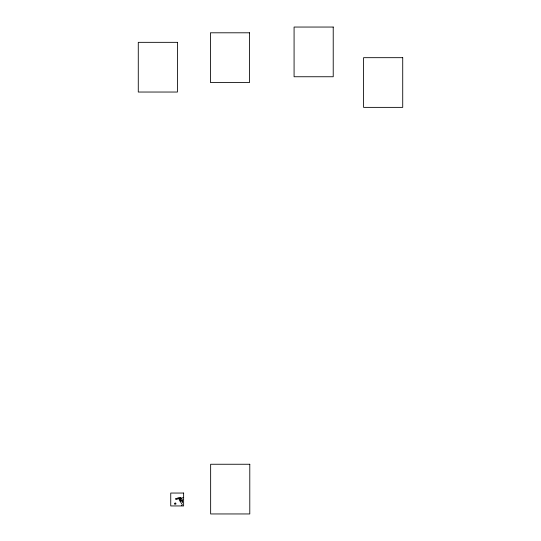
<?xml version="1.0" encoding="UTF-8"?>
<svg xmlns="http://www.w3.org/2000/svg" width="541" height="541" viewBox="0 0 541 541"><rect width="100%" height="100%" fill="white"/><g stroke="black" fill="none" stroke-linecap="round" stroke-linejoin="round"><path stroke-width="0.81" d="M181.756 505.673L182.283 504.469L180.87 502.623L180.647 501.453M179.903 498.038L180.302 497.504M180.092 498.187L180.491 497.659M180.843 497.943L180.43 498.444L179.713 497.903L180.194 497.409L181.823 498.734L181.221 499.478L180.593 498.964L179.172 499.6L179.328 498.876L180.281 498.329M182.824 499.566L182.161 500.168L182.5 502.704M181.289 498.302L183.629 497.402M175.703 498.816L178.841 497.632L179.172 498.518M179.159 498.525L175.953 499.532L175.69 498.822M180.768 500.236L181.039 501.358L180.248 501.548L179.977 500.425L180.768 500.236L182.385 501.04M180.085 500.871L180.87 500.682M180.146 501.108L180.931 500.919M179.659 499.411L179.977 500.425M180.633 498.538L179.734 499.059L180.633 498.545M175.899 503.908L174.75 504.286L174.445 503.34L175.595 502.961L175.906 503.901M333.222 27.05L294.081 27.05L294.081 76.748L333.222 76.748L333.222 27.05M249.563 32.798L210.422 32.798L210.422 82.496L249.563 82.496L249.563 32.798M177.428 42.34L138.28 42.34L138.28 92.038L177.428 92.038L177.428 42.34M402.72 57.677L363.572 57.677L363.572 107.375L402.72 107.375L402.72 57.677M249.786 464.252L210.645 464.252L210.645 513.95L249.786 513.95L249.786 464.252M183.629 493.047L170.74 493.047L170.74 505.943L183.629 505.943L183.629 493.047"/></g></svg>
